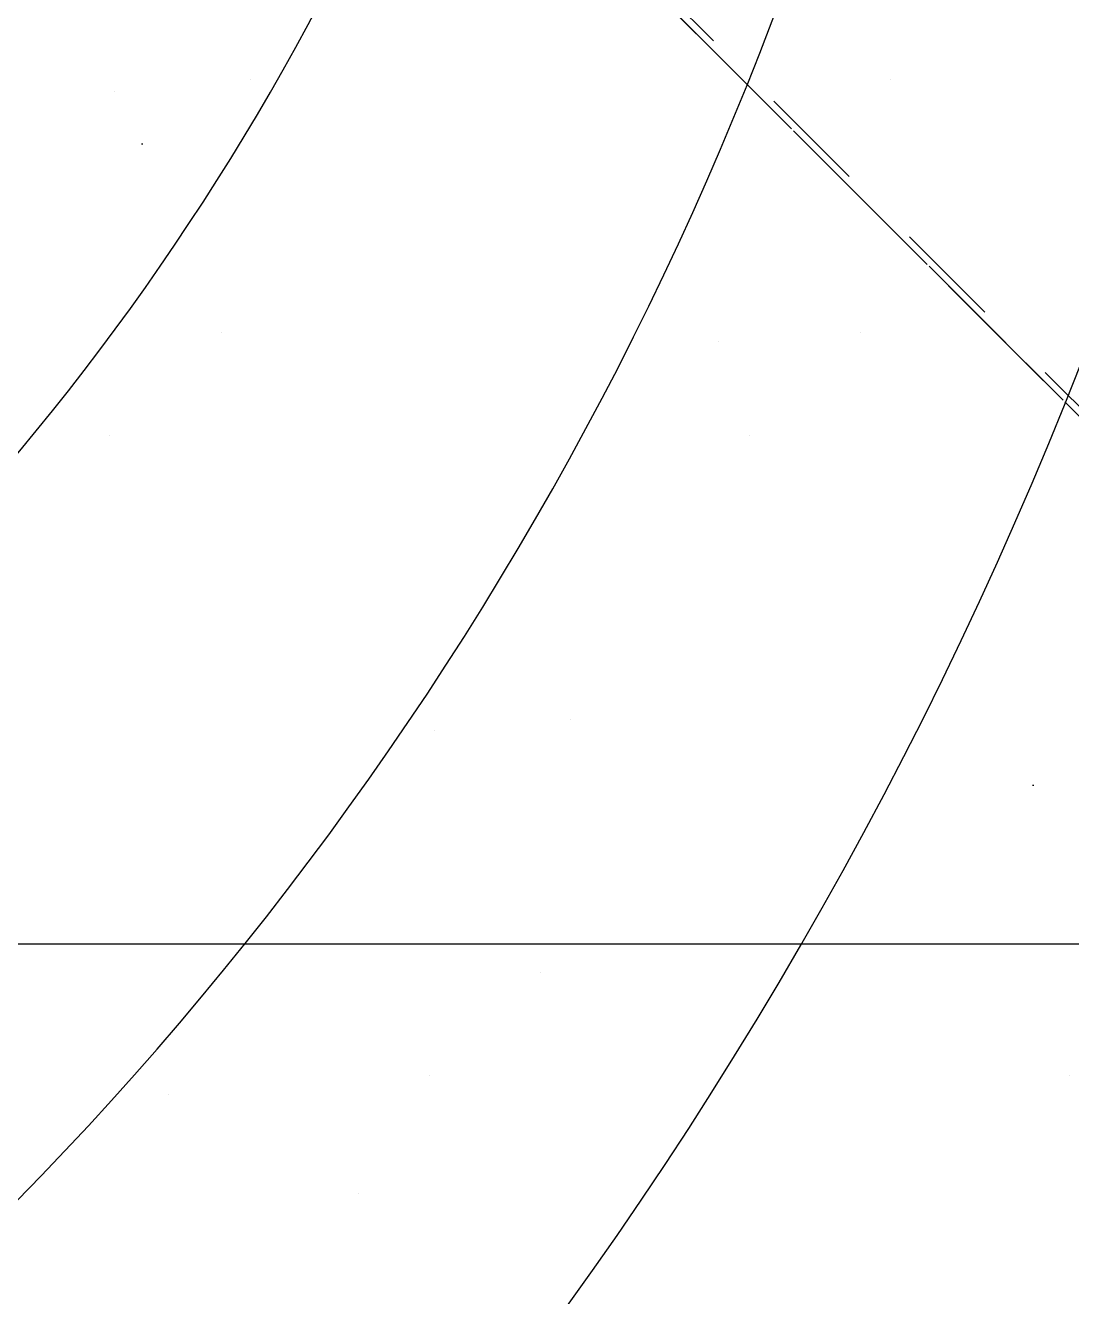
# Model space of a CAD drawing. Header units: inches. Extents: x -31 to 122, y -49 to 49.
# Drawn here: x 0.646 to 1.872, y -2.914 to -1.423 of the extents above; entities that cross this region are included whole.
import ezdxf

# ---------------------------------------------------------------- set-up
doc = ezdxf.new("R2010")
doc.units = ezdxf.units.IN
doc.header["$MEASUREMENT"] = 0
doc.linetypes.add('HIDDEN2', pattern=[0.1875, 0.125, -0.0625])

# ---------------------------------------------------------------- blocks, each defined once
blk = doc.blocks.new('HVRF25')
at = {"linetype": 'HIDDEN2'}
blk.add_line((-12.75, 12.75), (12.75, -12.75), dxfattribs=at)
blk.add_circle((0, 0), 22)
blk = doc.blocks.new('HVRF19')
at = {"linetype": 'HIDDEN2'}
blk.add_line((-9.75, 9.75), (9.75, -9.75), dxfattribs=at)
blk.add_circle((0, 0), 16.5)
blk = doc.blocks.new('HVRF13')
at = {"linetype": 'HIDDEN2'}
blk.add_line((-6.75, 6.7616), (6.75, -6.7384), dxfattribs=at)
blk.add_circle((0, 0), 12)
blk = doc.blocks.new('HVRF37')
at = {"linetype": 'HIDDEN2'}
blk.add_line((-18.75, 18.75), (18.75, -18.75), dxfattribs=at)
blk.add_circle((0, 0), 31)
blk = doc.blocks.new('HVRF31')
at = {"linetype": 'HIDDEN2'}
blk.add_line((-15.75, 15.75), (15.75, -15.75), dxfattribs=at)
blk.add_circle((0, 0), 25)
blk = doc.blocks.new('*X130')
at = {"color": 0}
blk.add_line((4846.09375, 2935.9375), (4846.09375, 2935.9375), dxfattribs=at)
blk = doc.blocks.new('hvtbeav1n')
at = {"color": 8, "extrusion": (0, 0, -1), "xscale": -1.349999999999909, "yscale": 1.35000000000008, "zscale": -1.35, "rotation": 180}
blk.add_blockref('*X130', (-6543.0404, 3960.839), dxfattribs=at)
blk = doc.blocks.new('*X132')
at = {"color": 0}
blk.add_line((4846.09375, 2935.9375), (4846.09375, 2935.9375), dxfattribs=at)
blk = doc.blocks.new('hvtbeav1')
at = {"color": 8, "extrusion": (0, 0, -1), "xscale": -1.349999999999909, "yscale": 1.35000000000008, "zscale": -1.35, "rotation": 180}
blk.add_blockref('*X132', (-6543.0404, 3960.839), dxfattribs=at)
blk = doc.blocks.new('hvtb5e')
at = {"color": 4}
blk.add_line((1.0363, -2.793), (1.0363, -2.793), dxfattribs=at)
blk = doc.blocks.new('hvtb5c')
blk.add_line((0, -2.5), (10, -2.5))
blk = doc.blocks.new('hvtb5')
blk.add_line((0, -2.5), (10, -2.5))
blk = doc.blocks.new('hvtbsav2n')
h = blk.add_hatch()
h.set_pattern_fill('DOTS', color=8, scale=25, style=0)
h.paths.add_polyline_path([(21.62, 5), (14.5951, 5, -0.383554), (6.2227, 5), (0, 5), (0, -5), (6.2227, -5, -0.383554), (14.5951, -5), (21.62, -5)])
blk = doc.blocks.new('*X149')
at = {"color": 0}
blk.add_line((4551.5625, 2821.875), (4551.5625, 2821.875), dxfattribs=at)
blk = doc.blocks.new('hvtbsav2')
at = {"color": 8, "rotation": 180}
blk.add_blockref('*X149', (4553.0203, 2820.0818), dxfattribs=at)
blk = doc.blocks.new('*X151')
at = {"color": 0}
blk.add_line((4846.09375, 2935.9375), (4846.09375, 2935.9375), dxfattribs=at)
blk = doc.blocks.new('hvtbsav1n')
at = {"color": 8, "extrusion": (0, 0, -1), "xscale": -1.350000000000023, "yscale": 1.35000000000008, "zscale": -1.35, "rotation": 180}
blk.add_blockref('*X151', (-6543.0404, 3960.839), dxfattribs=at)
blk = doc.blocks.new('*X153')
at = {"color": 0}
blk.add_line((4846.09375, 2935.9375), (4846.09375, 2935.9375), dxfattribs=at)
blk = doc.blocks.new('hvtbsav1')
at = {"color": 8, "extrusion": (0, 0, -1), "xscale": -1.350000000000023, "yscale": 1.35000000000008, "zscale": -1.35, "rotation": 180}
blk.add_blockref('*X153', (-6543.0404, 3960.839), dxfattribs=at)
blk = doc.blocks.new('hvtbhv1')
h = blk.add_hatch()
h.set_pattern_fill('DOTS', color=8, scale=25, style=0)
h.set_pattern_definition([(0, (-1179.4241, -605.4397), (0.78125, 1.5625), [0, -1.5625])])
h.paths.add_polyline_path([(6.7036, 5), (0, 5), (0, -5), (6.7036, -5, -0.383554), (15.076, -5), (21.62, -5), (21.62, 5), (15.076, 5, -0.383554)])
blk = doc.blocks.new('*X160')
at = {"color": 0}
for p, q in [((5021.625, 2937.75), (5021.625, 2937.75)), ((5022.375, 2937.75), (5022.375, 2937.75)), ((5022, 2937), (5022, 2937)), ((5022.75, 2937), (5022.75, 2937))]:
    blk.add_line(p, q, dxfattribs=at)
blk = doc.blocks.new('hvtbeav6n')
at = {"color": 4}
blk.add_blockref('*X160', (-5020.8806, -2939.654), dxfattribs=at)
blk = doc.blocks.new('*X164')
at = {"color": 0}
for p, q in [((5021.625, 2937.75), (5021.625, 2937.75)), ((5022.375, 2937.75), (5022.375, 2937.75)), ((5022, 2937), (5022, 2937)), ((5022.75, 2937), (5022.75, 2937))]:
    blk.add_line(p, q, dxfattribs=at)
blk = doc.blocks.new('hvtbeav6')
at = {"color": 4}
blk.add_blockref('*X164', (-5020.8806, -2939.654), dxfattribs=at)
blk = doc.blocks.new('*X166')
at = {"color": 0}
for p, q in [((3681, 30367.5), (3681, 30367.5)), ((3681.75, 30367.5), (3681.75, 30367.5)), ((3681.375, 30366.75), (3681.375, 30366.75))]:
    blk.add_line(p, q, dxfattribs=at)
blk = doc.blocks.new('hvtbeav5n')
at = {"color": 4}
blk.add_blockref('*X166', (-3680.0903, -30368.9862), dxfattribs=at)
blk = doc.blocks.new('*X169')
at = {"color": 0}
for p, q in [((3681, 30367.5), (3681, 30367.5)), ((3681.75, 30367.5), (3681.75, 30367.5)), ((3681.375, 30366.75), (3681.375, 30366.75))]:
    blk.add_line(p, q, dxfattribs=at)
blk = doc.blocks.new('hvtbeav5')
at = {"color": 4}
blk.add_blockref('*X169', (-3680.0903, -30368.9862), dxfattribs=at)
blk = doc.blocks.new('*X172')
at = {"color": 0}
for p, q in [((3688.875, 30419.25), (3688.875, 30419.25)), ((3689.625, 30419.25), (3689.625, 30419.25)), ((3689.25, 30418.5), (3689.25, 30418.5))]:
    blk.add_line(p, q, dxfattribs=at)
blk = doc.blocks.new('hvtbeav4n')
at = {"color": 4}
blk.add_blockref('*X172', (-3688.125, -30420.75), dxfattribs=at)
blk = doc.blocks.new('*X175')
at = {"color": 0}
for p, q in [((3688.875, 30417.75), (3688.875, 30417.75)), ((3689.625, 30417.75), (3689.625, 30417.75)), ((3689.25, 30417), (3689.25, 30417))]:
    blk.add_line(p, q, dxfattribs=at)
blk = doc.blocks.new('hvtbeav4')
at = {"color": 4}
blk.add_blockref('*X175', (-3688, -30419.5331), dxfattribs=at)
blk = doc.blocks.new('*X182')
at = {"color": 0}
blk.add_line((4551.5625, 2821.875), (4551.5625, 2821.875), dxfattribs=at)
blk = doc.blocks.new('hvtbeav2n')
at = {"color": 8, "rotation": 180}
blk.add_blockref('*X182', (4553.0203, 2820.0818), dxfattribs=at)
blk = doc.blocks.new('hvtbeav2')
h = blk.add_hatch()
h.set_pattern_fill('DOTS', color=8, scale=25, style=0)
h.paths.add_polyline_path([(21.62, 5), (14.9353, 5, -0.383554), (6.5629, 5), (0, 5), (0, -5), (6.5629, -5, -0.383554), (14.9353, -5), (21.62, -5)])
blk = doc.blocks.new('*X195')
at = {"color": 0}
for p, q in [((5021.625, 2937.75), (5021.625, 2937.75)), ((5022.375, 2937.75), (5022.375, 2937.75)), ((5022, 2937), (5022, 2937)), ((5022.75, 2937), (5022.75, 2937))]:
    blk.add_line(p, q, dxfattribs=at)
blk = doc.blocks.new('hvtbsav6n')
at = {"color": 4}
blk.add_blockref('*X195', (-5020.8806, -2939.654), dxfattribs=at)
blk = doc.blocks.new('*X199')
at = {"color": 0}
for p, q in [((5021.625, 2937.75), (5021.625, 2937.75)), ((5022.375, 2937.75), (5022.375, 2937.75)), ((5022, 2937), (5022, 2937)), ((5022.75, 2937), (5022.75, 2937))]:
    blk.add_line(p, q, dxfattribs=at)
blk = doc.blocks.new('hvtbsav6')
at = {"color": 4}
blk.add_blockref('*X199', (-5020.8806, -2939.654), dxfattribs=at)
blk = doc.blocks.new('*X201')
at = {"color": 0}
for p, q in [((3681, 30367.5), (3681, 30367.5)), ((3681.75, 30367.5), (3681.75, 30367.5)), ((3681.375, 30366.75), (3681.375, 30366.75))]:
    blk.add_line(p, q, dxfattribs=at)
blk = doc.blocks.new('hvtbsav5n')
at = {"color": 4}
blk.add_blockref('*X201', (-3680.0903, -30368.9862), dxfattribs=at)
blk = doc.blocks.new('*X204')
at = {"color": 0}
for p, q in [((3681, 30367.5), (3681, 30367.5)), ((3681.75, 30367.5), (3681.75, 30367.5)), ((3681.375, 30366.75), (3681.375, 30366.75))]:
    blk.add_line(p, q, dxfattribs=at)
blk = doc.blocks.new('hvtbsav5')
at = {"color": 4}
blk.add_blockref('*X204', (-3680.0903, -30368.9862), dxfattribs=at)
blk = doc.blocks.new('*X207')
at = {"color": 0}
for p, q in [((3688.875, 30417.75), (3688.875, 30417.75)), ((3689.625, 30417.75), (3689.625, 30417.75)), ((3689.25, 30417), (3689.25, 30417))]:
    blk.add_line(p, q, dxfattribs=at)
blk = doc.blocks.new('hvtbsav4n')
at = {"color": 4}
blk.add_blockref('*X207', (-3688, -30419.5331), dxfattribs=at)
blk = doc.blocks.new('*X210')
at = {"color": 0}
for p, q in [((3688.875, 30419.25), (3688.875, 30419.25)), ((3689.625, 30419.25), (3689.625, 30419.25)), ((3689.25, 30418.5), (3689.25, 30418.5))]:
    blk.add_line(p, q, dxfattribs=at)
blk = doc.blocks.new('hvtbsav4')
at = {"color": 4}
blk.add_blockref('*X210', (-3688.125, -30420.75), dxfattribs=at)
blk = doc.blocks.new('J12')
blk.add_arc((-3.3294, 0), 6, 284.95707, 75.04293)
blk = doc.blocks.new('J10')
blk.add_arc((-2.7745, 0), 5, 284.9571, 75.0429)
blk = doc.blocks.new('J8')
blk.add_arc((-2.2196, 0), 4, 284.9571, 75.0429)
blk = doc.blocks.new('J6')
blk.add_arc((-1.6647, 0), 3, 284.9571, 75.0429)
blk = doc.blocks.new('J18')
blk.add_arc((-4.9941, 0), 9, 284.95707, 75.04293)
blk = doc.blocks.new('J16')
blk.add_arc((-4.4392, 0), 8, 284.95707, 75.04293)
blk = doc.blocks.new('J14')
blk.add_arc((-3.8843, 0), 7, 284.95707, 75.04293)

msp = doc.modelspace()

# ---------------------------------------------------------------- block references
for name in ['HVRF37', 'HVRF31', 'HVRF25', 'hvtbeav6n', 'hvtbeav6', 'hvtbeav5', 'hvtbsav6n', 'hvtbsav6', 'hvtbsav5n', 'hvtbsav5', 'HVRF19', 'hvtbeav5n', 'HVRF13', 'hvtbeav4', 'hvtbsav4n', 'hvtbsav4', 'hvtbeav4n', 'J18', 'J16', 'J14', 'hvtbeav1', 'hvtbsav2n', 'hvtbsav2', 'hvtbsav1n', 'hvtbsav1', 'hvtbeav2', 'J12', 'hvtb5e', 'hvtb5c', 'hvtb5', 'hvtbhv1', 'hvtbeav2n', 'J10', 'hvtbeav1n', 'J8', 'J6']:
    msp.add_blockref(name, (0, 0))

doc.saveas('drawing.dxf')
